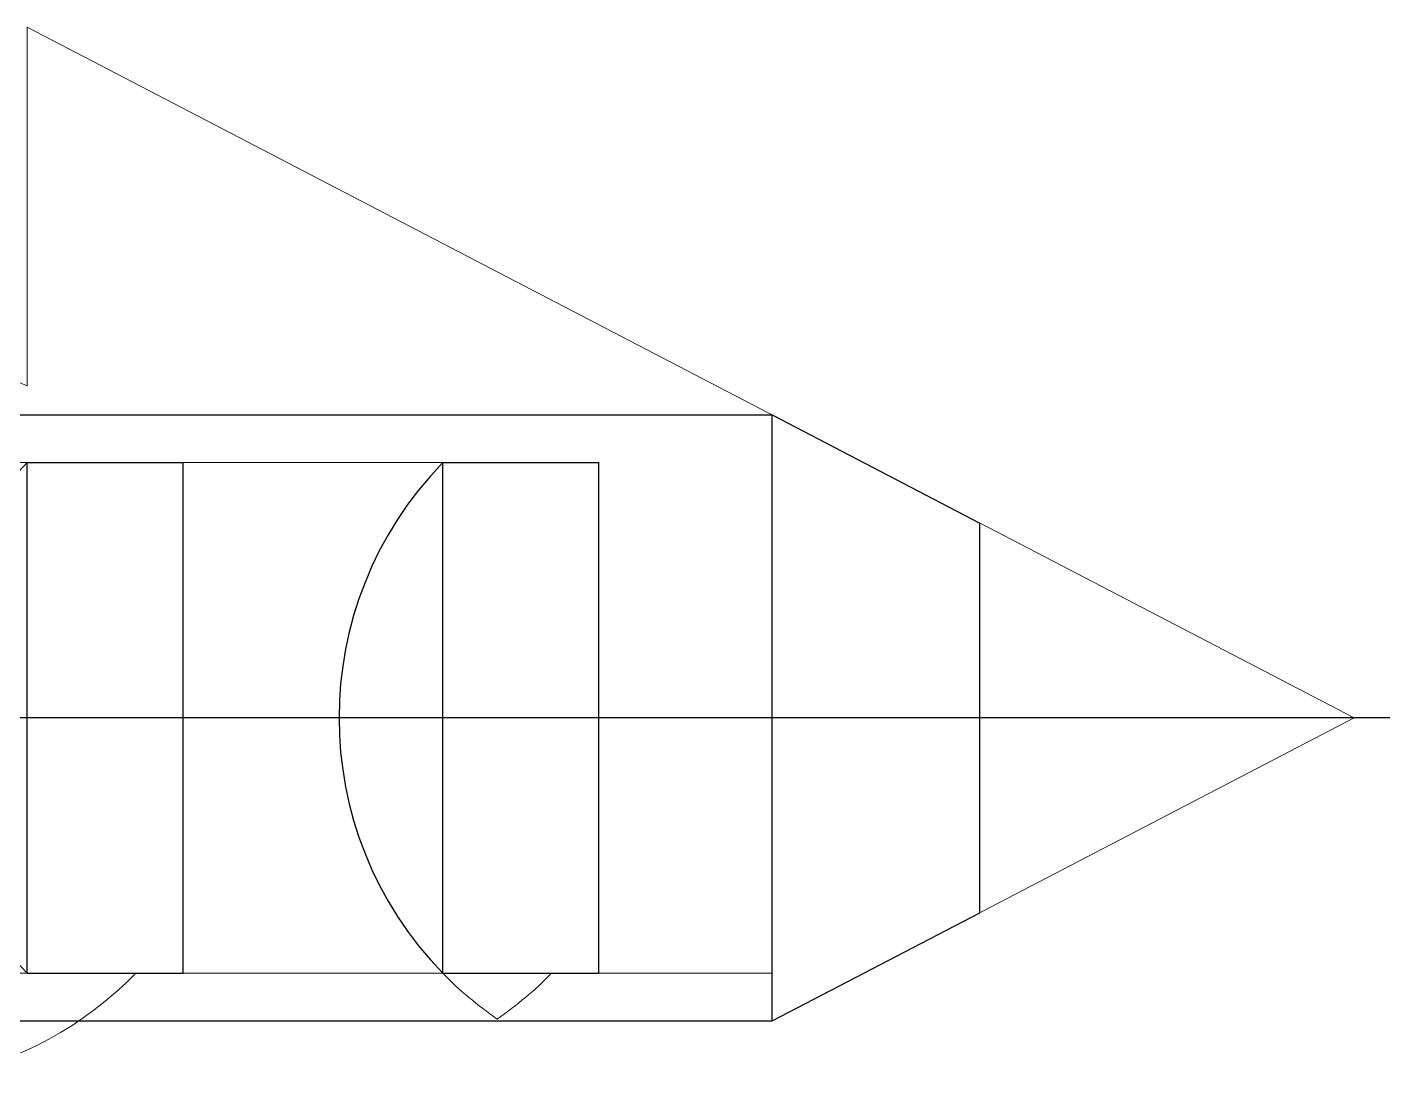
# Model space of a CAD drawing. Header units: millimetres. Extents: x 2148 to 2681, y 758 to 986.
# Drawn here: x 2349.11402 to 2349.12859, y 963.33567 to 963.34697 of the extents above; entities that cross this region are included whole.
import ezdxf

# ---------------------------------------------------------------- set-up
doc = ezdxf.new("R2010")
doc.units = ezdxf.units.MM
doc.layers.add('0.4', color=121, linetype='Continuous')
doc.layers.add('contrucion line05', color=86, linetype='Continuous')

msp = doc.modelspace()

# ---------------------------------------------------------------- linework, layer by layer
at = {"layer": '0.4', "color": 86, "lineweight": 0, "ltscale": 0.5}
for p, q in [((2349.128207248742, 963.3395822684942, -9.301954361214811e-09), (2349.114022099025, 963.3469703673144, -9.301954361214811e-09)), ((2349.114022099025, 963.3469703673144, -9.301954361214811e-09), (2349.114022099025, 963.3431338222834, -9.301954361214811e-09)), ((2349.128207248742, 963.3395822684942, -9.301954361214811e-09), (2349.114022099025, 963.3469703673144, -9.301954361214811e-09)), ((2349.114022099025, 963.3469703673144, -9.301954361214811e-09), (2349.114022099025, 963.3431338222834, -9.301954361214811e-09)), ((2349.128207248742, 963.3395822684942, -9.301954361214811e-09), (2349.114022099025, 963.3469703673144, -9.301954361214811e-09)), ((2349.114022099025, 963.3469703673144, -9.301954361214811e-09), (2349.114022099025, 963.3431338222834, -9.301954361214811e-09)), ((2349.128207248742, 963.3395822684942, -9.301954361214811e-09), (2349.114022099025, 963.3469703673144, -9.301954361214811e-09)), ((2349.114022099025, 963.3469703673144, -9.301954361214811e-09), (2349.114022099025, 963.3431338222834, -9.301954361214811e-09)), ((2349.128207248742, 963.3395822684942, -9.301954361214811e-09), (2349.114022099025, 963.3469703673144, -9.301954361214811e-09)), ((2349.114022099025, 963.3469703673144, -9.301954361214811e-09), (2349.114022099025, 963.3431338222834, -9.301954361214811e-09)), ((2349.128207248742, 963.3395822684942, -9.301954361214811e-09), (2349.114022099025, 963.3469703673144, -9.301954361214811e-09)), ((2349.114022099025, 963.3469703673144, -9.301954361214811e-09), (2349.114022099025, 963.3431338222834, -9.301954361214811e-09)), ((2349.128207248742, 963.3395822684942, -9.301954361214811e-09), (2349.114022099025, 963.3469703673144, -9.301954361214811e-09)), ((2349.114022099025, 963.3469703673144, -9.301954361214811e-09), (2349.114022099025, 963.3431338222834, -9.301954361214811e-09)), ((2349.128207248742, 963.3395822684942, -9.301954361214811e-09), (2349.114022099025, 963.3469703673144, -9.301954361214811e-09)), ((2349.114022099025, 963.3469703673144, -9.301954361214811e-09), (2349.114022099025, 963.3431338222834, -9.301954361214811e-09)), ((2349.128207248742, 963.3395822684942, -9.301954361214811e-09), (2349.114022099025, 963.3469703673144, -9.301954361214811e-09)), ((2349.114022099025, 963.3469703673144, -9.301954361214811e-09), (2349.114022099025, 963.3431338222834, -9.301954361214811e-09)), ((2349.128207248742, 963.3395822684942, -9.301954361214811e-09), (2349.114022099025, 963.3469703673144, -9.301954361214811e-09)), ((2349.114022099025, 963.3469703673144, -9.301954361214811e-09), (2349.114022099025, 963.3431338222834, -9.301954361214811e-09)), ((2349.120133194859, 963.342313743149, -9.301954361214811e-09), (2349.109577665693, 963.342313743149, -9.301954361214811e-09)), ((2349.120133194859, 963.342313743149, -9.301954361214811e-09), (2349.109577665693, 963.342313743149, -9.301954361214811e-09)), ((2349.120133194859, 963.342313743149, -9.301954361214811e-09), (2349.109577665693, 963.342313743149, -9.301954361214811e-09)), ((2349.120133194859, 963.342313743149, -9.301954361214811e-09), (2349.109577665693, 963.342313743149, -9.301954361214811e-09)), ((2349.120133194859, 963.342313743149, -9.301954361214811e-09), (2349.109577665693, 963.342313743149, -9.301954361214811e-09)), ((2349.120133194859, 963.342313743149, -9.301954361214811e-09), (2349.109577665693, 963.342313743149, -9.301954361214811e-09)), ((2349.120133194859, 963.342313743149, -9.301954361214811e-09), (2349.109577665693, 963.342313743149, -9.301954361214811e-09)), ((2349.120133194859, 963.342313743149, -9.301954361214811e-09), (2349.109577665693, 963.342313743149, -9.301954361214811e-09)), ((2349.120133194859, 963.342313743149, -9.301954361214811e-09), (2349.109577665693, 963.342313743149, -9.301954361214811e-09)), ((2349.120133194859, 963.342313743149, -9.301954361214811e-09), (2349.109577665693, 963.342313743149, -9.301954361214811e-09)), ((2349.120133194859, 963.3368507938393, -9.301954361214811e-09), (2349.120133194859, 963.342313743149, -9.301954361214811e-09)), ((2349.120133194859, 963.3368507938393, -9.301954361214811e-09), (2349.120133194859, 963.342313743149, -9.301954361214811e-09)), ((2349.120133194859, 963.3368507938393, -9.301954361214811e-09), (2349.120133194859, 963.342313743149, -9.301954361214811e-09)), ((2349.120133194859, 963.3368507938393, -9.301954361214811e-09), (2349.120133194859, 963.342313743149, -9.301954361214811e-09)), ((2349.120133194859, 963.3368507938393, -9.301954361214811e-09), (2349.120133194859, 963.342313743149, -9.301954361214811e-09)), ((2349.120133194859, 963.3368507938393, -9.301954361214811e-09), (2349.120133194859, 963.342313743149, -9.301954361214811e-09)), ((2349.120133194859, 963.3368507938393, -9.301954361214811e-09), (2349.120133194859, 963.342313743149, -9.301954361214811e-09)), ((2349.120133194859, 963.3368507938393, -9.301954361214811e-09), (2349.120133194859, 963.342313743149, -9.301954361214811e-09)), ((2349.120133194859, 963.3368507938393, -9.301954361214811e-09), (2349.120133194859, 963.342313743149, -9.301954361214811e-09)), ((2349.120133194859, 963.3368507938393, -9.301954361214811e-09), (2349.120133194859, 963.342313743149, -9.301954361214811e-09)), ((2349.12198504208, 963.3363415358576, -9.301954361214811e-09), (2349.128207248742, 963.3395822684942, -9.301954361214811e-09)), ((2349.12198504208, 963.3363415358576, -9.301954361214811e-09), (2349.128207248742, 963.3395822684942, -9.301954361214811e-09)), ((2349.12198504208, 963.3363415358576, -9.301954361214811e-09), (2349.128207248742, 963.3395822684942, -9.301954361214811e-09)), ((2349.12198504208, 963.3363415358576, -9.301954361214811e-09), (2349.128207248742, 963.3395822684942, -9.301954361214811e-09)), ((2349.12198504208, 963.3363415358576, -9.301954361214811e-09), (2349.128207248742, 963.3395822684942, -9.301954361214811e-09)), ((2349.12198504208, 963.3363415358576, -9.301954361214811e-09), (2349.128207248742, 963.3395822684942, -9.301954361214811e-09)), ((2349.12198504208, 963.3363415358576, -9.301954361214811e-09), (2349.128207248742, 963.3395822684942, -9.301954361214811e-09)), ((2349.12198504208, 963.3363415358576, -9.301954361214811e-09), (2349.128207248742, 963.3395822684942, -9.301954361214811e-09)), ((2349.12198504208, 963.3363415358576, -9.301954361214811e-09), (2349.128207248742, 963.3395822684942, -9.301954361214811e-09)), ((2349.12198504208, 963.3363415358576, -9.301954361214811e-09), (2349.128207248742, 963.3395822684942, -9.301954361214811e-09)), ((2349.100688799027, 963.3368507938393, -9.301954361214811e-09), (2349.120133194859, 963.3368507938393, -9.301954361214811e-09)), ((2349.100688799027, 963.3368507938393, -9.301954361214811e-09), (2349.120133194859, 963.3368507938393, -9.301954361214811e-09)), ((2349.100688799027, 963.3368507938393, -9.301954361214811e-09), (2349.120133194859, 963.3368507938393, -9.301954361214811e-09)), ((2349.100688799027, 963.3368507938393, -9.301954361214811e-09), (2349.120133194859, 963.3368507938393, -9.301954361214811e-09)), ((2349.100688799027, 963.3368507938393, -9.301954361214811e-09), (2349.120133194859, 963.3368507938393, -9.301954361214811e-09)), ((2349.100688799027, 963.3368507938393, -9.301954361214811e-09), (2349.120133194859, 963.3368507938393, -9.301954361214811e-09)), ((2349.100688799027, 963.3368507938393, -9.301954361214811e-09), (2349.120133194859, 963.3368507938393, -9.301954361214811e-09)), ((2349.100688799027, 963.3368507938393, -9.301954361214811e-09), (2349.120133194859, 963.3368507938393, -9.301954361214811e-09)), ((2349.100688799027, 963.3368507938393, -9.301954361214811e-09), (2349.120133194859, 963.3368507938393, -9.301954361214811e-09)), ((2349.100688799027, 963.3368507938393, -9.301954361214811e-09), (2349.120133194859, 963.3368507938393, -9.301954361214811e-09)), ((2349.115181432547, 963.3368507938393, -9.301954361214811e-09), (2349.12198504208, 963.3368507938393, -9.301954361214811e-09)), ((2349.115181432547, 963.3368507938393, -9.301954361214811e-09), (2349.12198504208, 963.3368507938393, -9.301954361214811e-09)), ((2349.115181432547, 963.3368507938393, -9.301954361214811e-09), (2349.12198504208, 963.3368507938393, -9.301954361214811e-09)), ((2349.115181432547, 963.3368507938393, -9.301954361214811e-09), (2349.12198504208, 963.3368507938393, -9.301954361214811e-09)), ((2349.115181432547, 963.3368507938393, -9.301954361214811e-09), (2349.12198504208, 963.3368507938393, -9.301954361214811e-09)), ((2349.115181432547, 963.3368507938393, -9.301954361214811e-09), (2349.12198504208, 963.3368507938393, -9.301954361214811e-09)), ((2349.115181432547, 963.3368507938393, -9.301954361214811e-09), (2349.12198504208, 963.3368507938393, -9.301954361214811e-09)), ((2349.115181432547, 963.3368507938393, -9.301954361214811e-09), (2349.12198504208, 963.3368507938393, -9.301954361214811e-09)), ((2349.115181432547, 963.3368507938393, -9.301954361214811e-09), (2349.12198504208, 963.3368507938393, -9.301954361214811e-09)), ((2349.115181432547, 963.3368507938393, -9.301954361214811e-09), (2349.12198504208, 963.3368507938393, -9.301954361214811e-09)), ((2349.118466532358, 963.3368507938393, -9.301954361214811e-09), (2349.11962586588, 963.3368507938393, -9.301954361214811e-09)), ((2349.118466532358, 963.3368507938393, -9.301954361214811e-09), (2349.11962586588, 963.3368507938393, -9.301954361214811e-09)), ((2349.118466532358, 963.3368507938393, -9.301954361214811e-09), (2349.11962586588, 963.3368507938393, -9.301954361214811e-09)), ((2349.118466532358, 963.3368507938393, -9.301954361214811e-09), (2349.11962586588, 963.3368507938393, -9.301954361214811e-09)), ((2349.118466532358, 963.3368507938393, -9.301954361214811e-09), (2349.11962586588, 963.3368507938393, -9.301954361214811e-09)), ((2349.118466532358, 963.3368507938393, -9.301954361214811e-09), (2349.11962586588, 963.3368507938393, -9.301954361214811e-09)), ((2349.118466532358, 963.3368507938393, -9.301954361214811e-09), (2349.11962586588, 963.3368507938393, -9.301954361214811e-09)), ((2349.118466532358, 963.3368507938393, -9.301954361214811e-09), (2349.11962586588, 963.3368507938393, -9.301954361214811e-09)), ((2349.118466532358, 963.3368507938393, -9.301954361214811e-09), (2349.11962586588, 963.3368507938393, -9.301954361214811e-09)), ((2349.118466532358, 963.3368507938393, -9.301954361214811e-09), (2349.11962586588, 963.3368507938393, -9.301954361214811e-09)), ((2349.12198504208, 963.3368507938393, -9.301954361214811e-09), (2349.12198504208, 963.3363415358576, -9.301954361214811e-09)), ((2349.12198504208, 963.3368507938393, -9.301954361214811e-09), (2349.12198504208, 963.3363415358576, -9.301954361214811e-09)), ((2349.12198504208, 963.3368507938393, -9.301954361214811e-09), (2349.12198504208, 963.3363415358576, -9.301954361214811e-09)), ((2349.12198504208, 963.3368507938393, -9.301954361214811e-09), (2349.12198504208, 963.3363415358576, -9.301954361214811e-09)), ((2349.12198504208, 963.3368507938393, -9.301954361214811e-09), (2349.12198504208, 963.3363415358576, -9.301954361214811e-09)), ((2349.12198504208, 963.3368507938393, -9.301954361214811e-09), (2349.12198504208, 963.3363415358576, -9.301954361214811e-09)), ((2349.12198504208, 963.3368507938393, -9.301954361214811e-09), (2349.12198504208, 963.3363415358576, -9.301954361214811e-09)), ((2349.12198504208, 963.3368507938393, -9.301954361214811e-09), (2349.12198504208, 963.3363415358576, -9.301954361214811e-09)), ((2349.12198504208, 963.3368507938393, -9.301954361214811e-09), (2349.12198504208, 963.3363415358576, -9.301954361214811e-09)), ((2349.12198504208, 963.3368507938393, -9.301954361214811e-09), (2349.12198504208, 963.3363415358576, -9.301954361214811e-09))]:
    msp.add_line(p, q, dxfattribs=at)
for centre, radius, start, end in [((2349.11237954912, 963.3395822684942, -9.301954361214811e-09), 0.003912991760613786, 65.180039734543, 124.0859104437897), ((2349.11237954912, 963.3395822684942, -9.301954361214811e-09), 0.003912991760613786, 65.180039734543, 124.0859104437897), ((2349.11237954912, 963.3395822684942, -9.301954361214811e-09), 0.003912991760613786, 65.180039734543, 124.0859104437897), ((2349.11237954912, 963.3395822684942, -9.301954361214811e-09), 0.003912991760613786, 65.180039734543, 124.0859104437897), ((2349.11237954912, 963.3395822684942, -9.301954361214811e-09), 0.003912991760613786, 65.180039734543, 124.0859104437897), ((2349.11237954912, 963.3395822684942, -9.301954361214811e-09), 0.003912991760613786, 65.180039734543, 124.0859104437897), ((2349.11237954912, 963.3395822684942, -9.301954361214811e-09), 0.003912991760613786, 65.180039734543, 124.0859104437897), ((2349.11237954912, 963.3395822684942, -9.301954361214811e-09), 0.003912991760613786, 65.180039734543, 124.0859104437897), ((2349.11237954912, 963.3395822684942, -9.301954361214811e-09), 0.003912991760613786, 65.180039734543, 124.0859104437897), ((2349.11237954912, 963.3395822684942, -9.301954361214811e-09), 0.003912991760613786, 65.180039734543, 124.0859104437897), ((2349.11237954912, 963.3395822684942, -9.301954361214811e-09), 0.003912991760613786, 180, 315.7290162436998), ((2349.11237954912, 963.3395822684942, -9.301954361214811e-09), 0.003912991760613786, 180, 315.7290162436998), ((2349.11237954912, 963.3395822684942, -9.301954361214811e-09), 0.003912991760613786, 180, 315.7290162436998), ((2349.11237954912, 963.3395822684942, -9.301954361214811e-09), 0.003912991760613786, 180, 315.7290162436998), ((2349.11237954912, 963.3395822684942, -9.301954361214811e-09), 0.003912991760613786, 180, 315.7290162436998), ((2349.11237954912, 963.3395822684942, -9.301954361214811e-09), 0.003912991760613786, 180, 315.7290162436998), ((2349.11237954912, 963.3395822684942, -9.301954361214811e-09), 0.003912991760613786, 180, 315.7290162436998), ((2349.11237954912, 963.3395822684942, -9.301954361214811e-09), 0.003912991760613786, 180, 315.7290162436998), ((2349.11237954912, 963.3395822684942, -9.301954361214811e-09), 0.003912991760613786, 180, 315.7290162436998), ((2349.11237954912, 963.3395822684942, -9.301954361214811e-09), 0.003912991760613786, 180, 315.7290162436998), ((2349.121268415784, 963.3395822684942, -9.301954361214811e-09), 0.003912991760613786, 224.2709837563002, 235.3955745731795), ((2349.121268415784, 963.3395822684942, -9.301954361214811e-09), 0.003912991760613786, 224.2709837563002, 235.3955745731795), ((2349.121268415784, 963.3395822684942, -9.301954361214811e-09), 0.003912991760613786, 224.2709837563002, 235.3955745731795), ((2349.121268415784, 963.3395822684942, -9.301954361214811e-09), 0.003912991760613786, 224.2709837563002, 235.3955745731795), ((2349.121268415784, 963.3395822684942, -9.301954361214811e-09), 0.003912991760613786, 224.2709837563002, 235.3955745731795), ((2349.121268415784, 963.3395822684942, -9.301954361214811e-09), 0.003912991760613786, 224.2709837563002, 235.3955745731795), ((2349.121268415784, 963.3395822684942, -9.301954361214811e-09), 0.003912991760613786, 224.2709837563002, 235.3955745731795), ((2349.121268415784, 963.3395822684942, -9.301954361214811e-09), 0.003912991760613786, 224.2709837563002, 235.3955745731795), ((2349.121268415784, 963.3395822684942, -9.301954361214811e-09), 0.003912991760613786, 224.2709837563002, 235.3955745731795), ((2349.121268415784, 963.3395822684942, -9.301954361214811e-09), 0.003912991760613786, 224.2709837563002, 235.3955745731795), ((2349.116823982452, 963.3395822684942, -9.301954361214811e-09), 0.003912991760615591, 304.6044254268205, 315.7290162436998), ((2349.116823982452, 963.3395822684942, -9.301954361214811e-09), 0.003912991760615591, 304.6044254268205, 315.7290162436998), ((2349.116823982452, 963.3395822684942, -9.301954361214811e-09), 0.003912991760615591, 304.6044254268205, 315.7290162436998), ((2349.116823982452, 963.3395822684942, -9.301954361214811e-09), 0.003912991760615591, 304.6044254268205, 315.7290162436998), ((2349.116823982452, 963.3395822684942, -9.301954361214811e-09), 0.003912991760615591, 304.6044254268205, 315.7290162436998), ((2349.116823982452, 963.3395822684942, -9.301954361214811e-09), 0.003912991760615591, 304.6044254268205, 315.7290162436998), ((2349.116823982452, 963.3395822684942, -9.301954361214811e-09), 0.003912991760615591, 304.6044254268205, 315.7290162436998), ((2349.116823982452, 963.3395822684942, -9.301954361214811e-09), 0.003912991760615591, 304.6044254268205, 315.7290162436998), ((2349.116823982452, 963.3395822684942, -9.301954361214811e-09), 0.003912991760615591, 304.6044254268205, 315.7290162436998), ((2349.116823982452, 963.3395822684942, -9.301954361214811e-09), 0.003912991760615591, 304.6044254268205, 315.7290162436998)]:
    msp.add_arc(centre, radius, start, end, dxfattribs=at)
at = {"layer": 'contrucion line05', "ltscale": 0.5}
for p, q in [((2349.090874008738, 963.3428230011303, -9.301954361214811e-09), (2349.12198504208, 963.3428230011303, -9.301954361214811e-09)), ((2349.090874008738, 963.3428230011303, -9.301954361214811e-09), (2349.12198504208, 963.3428230011303, -9.301954361214811e-09)), ((2349.090874008738, 963.3428230011303, -9.301954361214811e-09), (2349.12198504208, 963.3428230011303, -9.301954361214811e-09)), ((2349.090874008738, 963.3428230011303, -9.301954361214811e-09), (2349.12198504208, 963.3428230011303, -9.301954361214811e-09)), ((2349.090874008738, 963.3428230011303, -9.301954361214811e-09), (2349.12198504208, 963.3428230011303, -9.301954361214811e-09)), ((2349.090874008738, 963.3428230011303, -9.301954361214811e-09), (2349.12198504208, 963.3428230011303, -9.301954361214811e-09)), ((2349.090874008738, 963.3428230011303, -9.301954361214811e-09), (2349.12198504208, 963.3428230011303, -9.301954361214811e-09)), ((2349.090874008738, 963.3428230011303, -9.301954361214811e-09), (2349.12198504208, 963.3428230011303, -9.301954361214811e-09)), ((2349.090874008738, 963.3428230011303, -9.301954361214811e-09), (2349.12198504208, 963.3428230011303, -9.301954361214811e-09)), ((2349.090874008738, 963.3428230011303, -9.301954361214811e-09), (2349.12198504208, 963.3428230011303, -9.301954361214811e-09)), ((2349.12198504208, 963.3363415358576, -9.301954361214811e-09), (2349.12198504208, 963.3428230011303, -9.301954361214811e-09)), ((2349.12198504208, 963.3428230011303, -9.301954361214811e-09), (2349.124207258739, 963.3416655966247, -9.301954361214811e-09)), ((2349.12198504208, 963.3363415358576, -9.301954361214811e-09), (2349.12198504208, 963.3428230011303, -9.301954361214811e-09)), ((2349.12198504208, 963.3428230011303, -9.301954361214811e-09), (2349.124207258739, 963.3416655966247, -9.301954361214811e-09)), ((2349.12198504208, 963.3363415358576, -9.301954361214811e-09), (2349.12198504208, 963.3428230011303, -9.301954361214811e-09)), ((2349.12198504208, 963.3428230011303, -9.301954361214811e-09), (2349.124207258739, 963.3416655966247, -9.301954361214811e-09)), ((2349.12198504208, 963.3363415358576, -9.301954361214811e-09), (2349.12198504208, 963.3428230011303, -9.301954361214811e-09)), ((2349.12198504208, 963.3428230011303, -9.301954361214811e-09), (2349.124207258739, 963.3416655966247, -9.301954361214811e-09)), ((2349.12198504208, 963.3363415358576, -9.301954361214811e-09), (2349.12198504208, 963.3428230011303, -9.301954361214811e-09)), ((2349.12198504208, 963.3428230011303, -9.301954361214811e-09), (2349.124207258739, 963.3416655966247, -9.301954361214811e-09)), ((2349.12198504208, 963.3363415358576, -9.301954361214811e-09), (2349.12198504208, 963.3428230011303, -9.301954361214811e-09)), ((2349.12198504208, 963.3428230011303, -9.301954361214811e-09), (2349.124207258739, 963.3416655966247, -9.301954361214811e-09)), ((2349.12198504208, 963.3363415358576, -9.301954361214811e-09), (2349.12198504208, 963.3428230011303, -9.301954361214811e-09)), ((2349.12198504208, 963.3428230011303, -9.301954361214811e-09), (2349.124207258739, 963.3416655966247, -9.301954361214811e-09)), ((2349.12198504208, 963.3363415358576, -9.301954361214811e-09), (2349.12198504208, 963.3428230011303, -9.301954361214811e-09)), ((2349.12198504208, 963.3428230011303, -9.301954361214811e-09), (2349.124207258739, 963.3416655966247, -9.301954361214811e-09)), ((2349.12198504208, 963.3363415358576, -9.301954361214811e-09), (2349.12198504208, 963.3428230011303, -9.301954361214811e-09)), ((2349.12198504208, 963.3428230011303, -9.301954361214811e-09), (2349.124207258739, 963.3416655966247, -9.301954361214811e-09)), ((2349.12198504208, 963.3363415358576, -9.301954361214811e-09), (2349.12198504208, 963.3428230011303, -9.301954361214811e-09)), ((2349.12198504208, 963.3428230011303, -9.301954361214811e-09), (2349.124207258739, 963.3416655966247, -9.301954361214811e-09)), ((2349.114022099025, 963.3368507938393, -9.301954361214811e-09), (2349.114022099025, 963.342313743149, -9.301954361214811e-09)), ((2349.114022099025, 963.342313743149, -9.301954361214811e-09), (2349.115688761527, 963.342313743149, -9.301954361214811e-09)), ((2349.114022099025, 963.3368507938393, -9.301954361214811e-09), (2349.114022099025, 963.342313743149, -9.301954361214811e-09)), ((2349.114022099025, 963.342313743149, -9.301954361214811e-09), (2349.115688761527, 963.342313743149, -9.301954361214811e-09)), ((2349.114022099025, 963.3368507938393, -9.301954361214811e-09), (2349.114022099025, 963.342313743149, -9.301954361214811e-09)), ((2349.114022099025, 963.342313743149, -9.301954361214811e-09), (2349.115688761527, 963.342313743149, -9.301954361214811e-09)), ((2349.114022099025, 963.3368507938393, -9.301954361214811e-09), (2349.114022099025, 963.342313743149, -9.301954361214811e-09)), ((2349.114022099025, 963.342313743149, -9.301954361214811e-09), (2349.115688761527, 963.342313743149, -9.301954361214811e-09)), ((2349.114022099025, 963.3368507938393, -9.301954361214811e-09), (2349.114022099025, 963.342313743149, -9.301954361214811e-09)), ((2349.114022099025, 963.342313743149, -9.301954361214811e-09), (2349.115688761527, 963.342313743149, -9.301954361214811e-09)), ((2349.114022099025, 963.3368507938393, -9.301954361214811e-09), (2349.114022099025, 963.342313743149, -9.301954361214811e-09)), ((2349.114022099025, 963.342313743149, -9.301954361214811e-09), (2349.115688761527, 963.342313743149, -9.301954361214811e-09)), ((2349.114022099025, 963.3368507938393, -9.301954361214811e-09), (2349.114022099025, 963.342313743149, -9.301954361214811e-09)), ((2349.114022099025, 963.342313743149, -9.301954361214811e-09), (2349.115688761527, 963.342313743149, -9.301954361214811e-09)), ((2349.114022099025, 963.3368507938393, -9.301954361214811e-09), (2349.114022099025, 963.342313743149, -9.301954361214811e-09)), ((2349.114022099025, 963.342313743149, -9.301954361214811e-09), (2349.115688761527, 963.342313743149, -9.301954361214811e-09)), ((2349.114022099025, 963.3368507938393, -9.301954361214811e-09), (2349.114022099025, 963.342313743149, -9.301954361214811e-09)), ((2349.114022099025, 963.342313743149, -9.301954361214811e-09), (2349.115688761527, 963.342313743149, -9.301954361214811e-09)), ((2349.114022099025, 963.3368507938393, -9.301954361214811e-09), (2349.114022099025, 963.342313743149, -9.301954361214811e-09)), ((2349.114022099025, 963.342313743149, -9.301954361214811e-09), (2349.115688761527, 963.342313743149, -9.301954361214811e-09)), ((2349.115688761527, 963.3368507938393, -9.301954361214811e-09), (2349.115688761527, 963.342313743149, -9.301954361214811e-09)), ((2349.115688761527, 963.3368507938393, -9.301954361214811e-09), (2349.115688761527, 963.342313743149, -9.301954361214811e-09)), ((2349.115688761527, 963.3368507938393, -9.301954361214811e-09), (2349.115688761527, 963.342313743149, -9.301954361214811e-09)), ((2349.115688761527, 963.3368507938393, -9.301954361214811e-09), (2349.115688761527, 963.342313743149, -9.301954361214811e-09)), ((2349.115688761527, 963.3368507938393, -9.301954361214811e-09), (2349.115688761527, 963.342313743149, -9.301954361214811e-09)), ((2349.115688761527, 963.3368507938393, -9.301954361214811e-09), (2349.115688761527, 963.342313743149, -9.301954361214811e-09)), ((2349.115688761527, 963.3368507938393, -9.301954361214811e-09), (2349.115688761527, 963.342313743149, -9.301954361214811e-09)), ((2349.115688761527, 963.3368507938393, -9.301954361214811e-09), (2349.115688761527, 963.342313743149, -9.301954361214811e-09)), ((2349.115688761527, 963.3368507938393, -9.301954361214811e-09), (2349.115688761527, 963.342313743149, -9.301954361214811e-09)), ((2349.115688761527, 963.3368507938393, -9.301954361214811e-09), (2349.115688761527, 963.342313743149, -9.301954361214811e-09)), ((2349.118466532358, 963.3368507938393, -9.301954361214811e-09), (2349.118466532358, 963.342313743149, -9.301954361214811e-09)), ((2349.118466532358, 963.342313743149, -9.301954361214811e-09), (2349.120133194859, 963.342313743149, -9.301954361214811e-09)), ((2349.118466532358, 963.3368507938393, -9.301954361214811e-09), (2349.118466532358, 963.342313743149, -9.301954361214811e-09)), ((2349.118466532358, 963.342313743149, -9.301954361214811e-09), (2349.120133194859, 963.342313743149, -9.301954361214811e-09)), ((2349.118466532358, 963.3368507938393, -9.301954361214811e-09), (2349.118466532358, 963.342313743149, -9.301954361214811e-09)), ((2349.118466532358, 963.342313743149, -9.301954361214811e-09), (2349.120133194859, 963.342313743149, -9.301954361214811e-09)), ((2349.118466532358, 963.3368507938393, -9.301954361214811e-09), (2349.118466532358, 963.342313743149, -9.301954361214811e-09)), ((2349.118466532358, 963.342313743149, -9.301954361214811e-09), (2349.120133194859, 963.342313743149, -9.301954361214811e-09)), ((2349.118466532358, 963.3368507938393, -9.301954361214811e-09), (2349.118466532358, 963.342313743149, -9.301954361214811e-09)), ((2349.118466532358, 963.342313743149, -9.301954361214811e-09), (2349.120133194859, 963.342313743149, -9.301954361214811e-09)), ((2349.118466532358, 963.3368507938393, -9.301954361214811e-09), (2349.118466532358, 963.342313743149, -9.301954361214811e-09)), ((2349.118466532358, 963.342313743149, -9.301954361214811e-09), (2349.120133194859, 963.342313743149, -9.301954361214811e-09)), ((2349.118466532358, 963.3368507938393, -9.301954361214811e-09), (2349.118466532358, 963.342313743149, -9.301954361214811e-09)), ((2349.118466532358, 963.342313743149, -9.301954361214811e-09), (2349.120133194859, 963.342313743149, -9.301954361214811e-09)), ((2349.118466532358, 963.3368507938393, -9.301954361214811e-09), (2349.118466532358, 963.342313743149, -9.301954361214811e-09)), ((2349.118466532358, 963.342313743149, -9.301954361214811e-09), (2349.120133194859, 963.342313743149, -9.301954361214811e-09)), ((2349.118466532358, 963.3368507938393, -9.301954361214811e-09), (2349.118466532358, 963.342313743149, -9.301954361214811e-09)), ((2349.118466532358, 963.342313743149, -9.301954361214811e-09), (2349.120133194859, 963.342313743149, -9.301954361214811e-09)), ((2349.118466532358, 963.3368507938393, -9.301954361214811e-09), (2349.118466532358, 963.342313743149, -9.301954361214811e-09)), ((2349.118466532358, 963.342313743149, -9.301954361214811e-09), (2349.120133194859, 963.342313743149, -9.301954361214811e-09)), ((2349.120133194859, 963.3368507938393, -9.301954361214811e-09), (2349.120133194859, 963.342313743149, -9.301954361214811e-09)), ((2349.120133194859, 963.3368507938393, -9.301954361214811e-09), (2349.120133194859, 963.342313743149, -9.301954361214811e-09)), ((2349.120133194859, 963.3368507938393, -9.301954361214811e-09), (2349.120133194859, 963.342313743149, -9.301954361214811e-09)), ((2349.120133194859, 963.3368507938393, -9.301954361214811e-09), (2349.120133194859, 963.342313743149, -9.301954361214811e-09)), ((2349.120133194859, 963.3368507938393, -9.301954361214811e-09), (2349.120133194859, 963.342313743149, -9.301954361214811e-09)), ((2349.120133194859, 963.3368507938393, -9.301954361214811e-09), (2349.120133194859, 963.342313743149, -9.301954361214811e-09)), ((2349.120133194859, 963.3368507938393, -9.301954361214811e-09), (2349.120133194859, 963.342313743149, -9.301954361214811e-09)), ((2349.120133194859, 963.3368507938393, -9.301954361214811e-09), (2349.120133194859, 963.342313743149, -9.301954361214811e-09)), ((2349.120133194859, 963.3368507938393, -9.301954361214811e-09), (2349.120133194859, 963.342313743149, -9.301954361214811e-09)), ((2349.120133194859, 963.3368507938393, -9.301954361214811e-09), (2349.120133194859, 963.342313743149, -9.301954361214811e-09)), ((2349.124207258739, 963.3374989403782, -9.301954361214811e-09), (2349.124207258739, 963.3416655966247, -9.301954361214811e-09)), ((2349.124207258739, 963.3374989403782, -9.301954361214811e-09), (2349.124207258739, 963.3416655966247, -9.301954361214811e-09)), ((2349.124207258739, 963.3374989403782, -9.301954361214811e-09), (2349.124207258739, 963.3416655966247, -9.301954361214811e-09)), ((2349.124207258739, 963.3374989403782, -9.301954361214811e-09), (2349.124207258739, 963.3416655966247, -9.301954361214811e-09)), ((2349.124207258739, 963.3374989403782, -9.301954361214811e-09), (2349.124207258739, 963.3416655966247, -9.301954361214811e-09)), ((2349.124207258739, 963.3374989403782, -9.301954361214811e-09), (2349.124207258739, 963.3416655966247, -9.301954361214811e-09)), ((2349.124207258739, 963.3374989403782, -9.301954361214811e-09), (2349.124207258739, 963.3416655966247, -9.301954361214811e-09)), ((2349.124207258739, 963.3374989403782, -9.301954361214811e-09), (2349.124207258739, 963.3416655966247, -9.301954361214811e-09)), ((2349.124207258739, 963.3374989403782, -9.301954361214811e-09), (2349.124207258739, 963.3416655966247, -9.301954361214811e-09)), ((2349.124207258739, 963.3374989403782, -9.301954361214811e-09), (2349.124207258739, 963.3416655966247, -9.301954361214811e-09)), ((2349.128589106234, 963.3395822684942, -9.301954361214811e-09), (2349.077289517144, 963.3395822684942, -9.301954361214811e-09)), ((2349.128589106234, 963.3395822684942, -9.301954361214811e-09), (2349.077289517144, 963.3395822684942, -9.301954361214811e-09)), ((2349.128589106234, 963.3395822684942, -9.301954361214811e-09), (2349.077289517144, 963.3395822684942, -9.301954361214811e-09)), ((2349.128589106234, 963.3395822684942, -9.301954361214811e-09), (2349.077289517144, 963.3395822684942, -9.301954361214811e-09)), ((2349.128589106234, 963.3395822684942, -9.301954361214811e-09), (2349.077289517144, 963.3395822684942, -9.301954361214811e-09)), ((2349.128589106234, 963.3395822684942, -9.301954361214811e-09), (2349.077289517144, 963.3395822684942, -9.301954361214811e-09)), ((2349.128589106234, 963.3395822684942, -9.301954361214811e-09), (2349.077289517144, 963.3395822684942, -9.301954361214811e-09)), ((2349.128589106234, 963.3395822684942, -9.301954361214811e-09), (2349.077289517144, 963.3395822684942, -9.301954361214811e-09)), ((2349.128589106234, 963.3395822684942, -9.301954361214811e-09), (2349.077289517144, 963.3395822684942, -9.301954361214811e-09)), ((2349.128589106234, 963.3395822684942, -9.301954361214811e-09), (2349.077289517144, 963.3395822684942, -9.301954361214811e-09)), ((2349.128589106234, 963.3395822684942, -9.301954361214811e-09), (2349.077289517144, 963.3395822684942, -9.301954361214811e-09)), ((2349.128589106234, 963.3395822684942, -9.301954361214811e-09), (2349.077289517144, 963.3395822684942, -9.301954361214811e-09)), ((2349.128589106234, 963.3395822684942, -9.301954361214811e-09), (2349.077289517144, 963.3395822684942, -9.301954361214811e-09)), ((2349.128589106234, 963.3395822684942, -9.301954361214811e-09), (2349.077289517144, 963.3395822684942, -9.301954361214811e-09)), ((2349.128589106234, 963.3395822684942, -9.301954361214811e-09), (2349.077289517144, 963.3395822684942, -9.301954361214811e-09)), ((2349.128589106234, 963.3395822684942, -9.301954361214811e-09), (2349.077289517144, 963.3395822684942, -9.301954361214811e-09)), ((2349.128589106234, 963.3395822684942, -9.301954361214811e-09), (2349.077289517144, 963.3395822684942, -9.301954361214811e-09)), ((2349.128589106234, 963.3395822684942, -9.301954361214811e-09), (2349.077289517144, 963.3395822684942, -9.301954361214811e-09)), ((2349.128589106234, 963.3395822684942, -9.301954361214811e-09), (2349.077289517144, 963.3395822684942, -9.301954361214811e-09)), ((2349.128589106234, 963.3395822684942, -9.301954361214811e-09), (2349.077289517144, 963.3395822684942, -9.301954361214811e-09)), ((2349.12198504208, 963.3363415358576, -9.301954361214811e-09), (2349.124207258739, 963.3374989403782, -9.301954361214811e-09)), ((2349.12198504208, 963.3363415358576, -9.301954361214811e-09), (2349.124207258739, 963.3374989403782, -9.301954361214811e-09)), ((2349.12198504208, 963.3363415358576, -9.301954361214811e-09), (2349.124207258739, 963.3374989403782, -9.301954361214811e-09)), ((2349.12198504208, 963.3363415358576, -9.301954361214811e-09), (2349.124207258739, 963.3374989403782, -9.301954361214811e-09)), ((2349.12198504208, 963.3363415358576, -9.301954361214811e-09), (2349.124207258739, 963.3374989403782, -9.301954361214811e-09)), ((2349.12198504208, 963.3363415358576, -9.301954361214811e-09), (2349.124207258739, 963.3374989403782, -9.301954361214811e-09)), ((2349.12198504208, 963.3363415358576, -9.301954361214811e-09), (2349.124207258739, 963.3374989403782, -9.301954361214811e-09)), ((2349.12198504208, 963.3363415358576, -9.301954361214811e-09), (2349.124207258739, 963.3374989403782, -9.301954361214811e-09)), ((2349.12198504208, 963.3363415358576, -9.301954361214811e-09), (2349.124207258739, 963.3374989403782, -9.301954361214811e-09)), ((2349.12198504208, 963.3363415358576, -9.301954361214811e-09), (2349.124207258739, 963.3374989403782, -9.301954361214811e-09)), ((2349.114022099025, 963.3368507938393, -9.301954361214811e-09), (2349.115688761527, 963.3368507938393, -9.301954361214811e-09)), ((2349.114022099025, 963.3368507938393, -9.301954361214811e-09), (2349.115688761527, 963.3368507938393, -9.301954361214811e-09)), ((2349.114022099025, 963.3368507938393, -9.301954361214811e-09), (2349.115688761527, 963.3368507938393, -9.301954361214811e-09)), ((2349.114022099025, 963.3368507938393, -9.301954361214811e-09), (2349.115688761527, 963.3368507938393, -9.301954361214811e-09)), ((2349.114022099025, 963.3368507938393, -9.301954361214811e-09), (2349.115688761527, 963.3368507938393, -9.301954361214811e-09)), ((2349.114022099025, 963.3368507938393, -9.301954361214811e-09), (2349.115688761527, 963.3368507938393, -9.301954361214811e-09)), ((2349.114022099025, 963.3368507938393, -9.301954361214811e-09), (2349.115688761527, 963.3368507938393, -9.301954361214811e-09)), ((2349.114022099025, 963.3368507938393, -9.301954361214811e-09), (2349.115688761527, 963.3368507938393, -9.301954361214811e-09)), ((2349.114022099025, 963.3368507938393, -9.301954361214811e-09), (2349.115688761527, 963.3368507938393, -9.301954361214811e-09)), ((2349.114022099025, 963.3368507938393, -9.301954361214811e-09), (2349.115688761527, 963.3368507938393, -9.301954361214811e-09)), ((2349.118466532358, 963.3368507938393, -9.301954361214811e-09), (2349.120133194859, 963.3368507938393, -9.301954361214811e-09)), ((2349.118466532358, 963.3368507938393, -9.301954361214811e-09), (2349.120133194859, 963.3368507938393, -9.301954361214811e-09)), ((2349.118466532358, 963.3368507938393, -9.301954361214811e-09), (2349.120133194859, 963.3368507938393, -9.301954361214811e-09)), ((2349.118466532358, 963.3368507938393, -9.301954361214811e-09), (2349.120133194859, 963.3368507938393, -9.301954361214811e-09)), ((2349.118466532358, 963.3368507938393, -9.301954361214811e-09), (2349.120133194859, 963.3368507938393, -9.301954361214811e-09)), ((2349.118466532358, 963.3368507938393, -9.301954361214811e-09), (2349.120133194859, 963.3368507938393, -9.301954361214811e-09)), ((2349.118466532358, 963.3368507938393, -9.301954361214811e-09), (2349.120133194859, 963.3368507938393, -9.301954361214811e-09)), ((2349.118466532358, 963.3368507938393, -9.301954361214811e-09), (2349.120133194859, 963.3368507938393, -9.301954361214811e-09)), ((2349.118466532358, 963.3368507938393, -9.301954361214811e-09), (2349.120133194859, 963.3368507938393, -9.301954361214811e-09)), ((2349.118466532358, 963.3368507938393, -9.301954361214811e-09), (2349.120133194859, 963.3368507938393, -9.301954361214811e-09)), ((2349.090874008738, 963.3363415358576, -9.301954361214811e-09), (2349.12198504208, 963.3363415358576, -9.301954361214811e-09)), ((2349.090874008738, 963.3363415358576, -9.301954361214811e-09), (2349.12198504208, 963.3363415358576, -9.301954361214811e-09)), ((2349.090874008738, 963.3363415358576, -9.301954361214811e-09), (2349.12198504208, 963.3363415358576, -9.301954361214811e-09)), ((2349.090874008738, 963.3363415358576, -9.301954361214811e-09), (2349.12198504208, 963.3363415358576, -9.301954361214811e-09)), ((2349.090874008738, 963.3363415358576, -9.301954361214811e-09), (2349.12198504208, 963.3363415358576, -9.301954361214811e-09)), ((2349.090874008738, 963.3363415358576, -9.301954361214811e-09), (2349.12198504208, 963.3363415358576, -9.301954361214811e-09)), ((2349.090874008738, 963.3363415358576, -9.301954361214811e-09), (2349.12198504208, 963.3363415358576, -9.301954361214811e-09)), ((2349.090874008738, 963.3363415358576, -9.301954361214811e-09), (2349.12198504208, 963.3363415358576, -9.301954361214811e-09)), ((2349.090874008738, 963.3363415358576, -9.301954361214811e-09), (2349.12198504208, 963.3363415358576, -9.301954361214811e-09)), ((2349.090874008738, 963.3363415358576, -9.301954361214811e-09), (2349.12198504208, 963.3363415358576, -9.301954361214811e-09))]:
    msp.add_line(p, q, dxfattribs=at)
for centre in [(2349.116823982452, 963.3395822684942, -9.301954361214811e-09), (2349.116823982452, 963.3395822684942, -9.301954361214811e-09), (2349.116823982452, 963.3395822684942, -9.301954361214811e-09), (2349.116823982452, 963.3395822684942, -9.301954361214811e-09), (2349.116823982452, 963.3395822684942, -9.301954361214811e-09), (2349.116823982452, 963.3395822684942, -9.301954361214811e-09), (2349.116823982452, 963.3395822684942, -9.301954361214811e-09), (2349.116823982452, 963.3395822684942, -9.301954361214811e-09), (2349.116823982452, 963.3395822684942, -9.301954361214811e-09), (2349.116823982452, 963.3395822684942, -9.301954361214811e-09), (2349.121268415784, 963.3395822684942, -9.301954361214811e-09), (2349.121268415784, 963.3395822684942, -9.301954361214811e-09), (2349.121268415784, 963.3395822684942, -9.301954361214811e-09), (2349.121268415784, 963.3395822684942, -9.301954361214811e-09), (2349.121268415784, 963.3395822684942, -9.301954361214811e-09), (2349.121268415784, 963.3395822684942, -9.301954361214811e-09), (2349.121268415784, 963.3395822684942, -9.301954361214811e-09), (2349.121268415784, 963.3395822684942, -9.301954361214811e-09), (2349.121268415784, 963.3395822684942, -9.301954361214811e-09), (2349.121268415784, 963.3395822684942, -9.301954361214811e-09)]:
    msp.add_arc(centre, 0.003912991760608183, 135.7290162436998, 224.2709837563002, dxfattribs=at)

doc.saveas('drawing.dxf')
